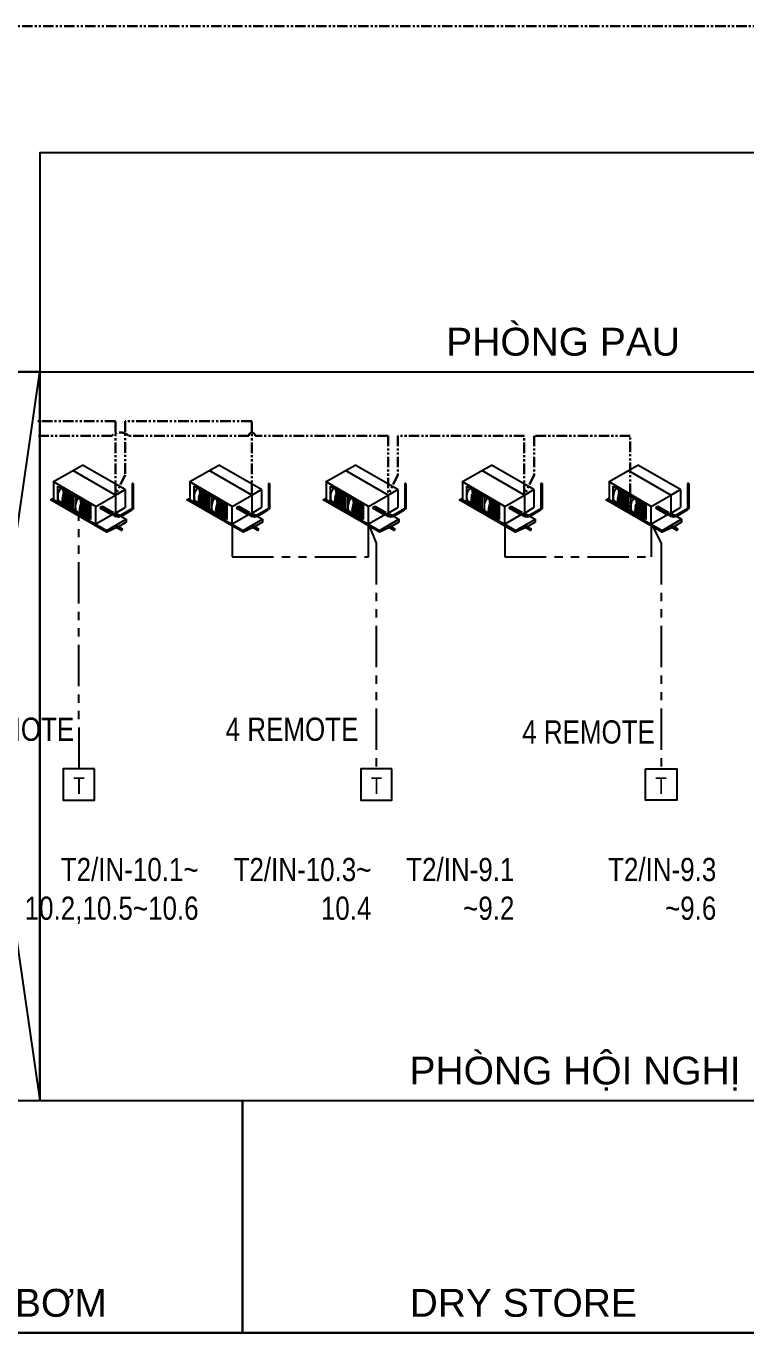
# Model space of a CAD drawing. Header units: millimetres. Extents: x -91525 to 4597779, y -698580 to 576167.
# Drawn here: x -50458 to -39578, y -90951 to -71201 of the extents above; entities that cross this region are included whole.
import ezdxf
from ezdxf.enums import TextEntityAlignment as Align

# ---------------------------------------------------------------- set-up
doc = ezdxf.new("R2010")
doc.units = ezdxf.units.MM
for name, pattern in [('CONTINOUS', [0]), ('HIDDEN', [0.375, 0.25, -0.125]), ('PHANTOM', [63.5, 31.75, -6.35, 6.35, -6.35, 6.35, -6.35]), ('PHANTOM2', [1.25, 0.625, -0.125, 0.125, -0.125, 0.125, -0.125])]:
    doc.linetypes.add(name, pattern=pattern)
for name, color, linetype in [('0-----BMS.L.thermo', 3, 'Continuous'), ('0---control-remote', 2, 'HIDDEN'), ('AC-EQU', 3, 'Continuous'), ('AirC- Machine', 3, 'CONTINOUS'), ('P-PL31-35$0$I-NOTE', 8, 'Continuous')]:
    doc.layers.add(name, color=color, linetype=linetype)
doc.layers.add('0---CONTROL', color=6, linetype='PHANTOM', lineweight=30)
doc.styles.add('0-----E.Arial', font='arial.ttf')
doc.styles.add('GHS', font='nghia5.shx', dxfattribs={"width": 0.8, "bigfont": 'bigfont.shx'})
doc.styles.add('P-PL31-35$0$Arial', font='arial.ttf')

# ---------------------------------------------------------------- blocks, each defined once
blk = doc.blocks.new('cattset 1 huong')
at = {"color": 150, "ltscale": 10}
for p, q in [((139, -111), (916, 337)), ((1444, 33), (916, 337)), ((315, -213), (1092, 236)), ((672, -418), (1444, 27)), ((1444, 27), (1444, -94)), ((315, -213), (139, -111)), ((139, -111), (139, -438)), ((315, -213), (315, -462)), ((672, -418), (315, -213)), ((1444, -94), (1444, -300)), ((315, -540), (139, -438)), ((315, -462), (315, -540)), ((672, -745), (672, -418)), ((800, -672), (1444, -300)), ((315, -540), (338, -553)), ((364, -568), (672, -745)), ((800, -672), (672, -745))]:
    blk.add_line(p, q, dxfattribs=at)
at = {"color": 8, "linetype": 'Continuous'}
for p, q in [((-11, 0), (-11, -449)), ((-11, 0), (11, 0)), ((11, 0), (11, -445))]:
    blk.add_line(p, q, dxfattribs=at)
at = {"color": 150}
blk.add_line((1444, 27), (1444, 33), dxfattribs=at)
at = {"color": 8}
for p, q in [((1366, -49), (777, -389)), ((1050, -232), (1048, -497)), ((1093, -207), (1091, -472)), ((1366, -313), (1366, -49)), ((230, -578), (17, -455)), ((370, -523), (553, -418)), ((545, -433), (379, -529)), ((598, -444), (398, -559)), ((558, -456), (401, -546)), ((553, -418), (598, -444)), ((772, -656), (1366, -313)), ((772, -397), (777, -389)), ((772, -397), (772, -656)), ((218, -601), (6, -478)), ((379, -529), (294, -578)), ((414, -538), (306, -601)), ((353, -533), (370, -523)), ((362, -538), (353, -533)), ((398, -559), (388, -553)), ((299, -767), (192, -829)), ((312, -790), (204, -853))]:
    blk.add_line(p, q, dxfattribs=at)
at = {"color": 252, "linetype": 'HIDDEN', "ltscale": 850}
for p, q in [((1092, -288), (1343, -142)), ((1093, -230), (1319, -99)), ((1093, -243), (1324, -108)), ((1093, -263), (1333, -123)), ((1100, -316), (1352, -169)), ((1107, -344), (1359, -197)), ((1110, -367), (1362, -221)), ((774, -414), (1000, -283)), ((774, -427), (1005, -292)), ((774, -447), (1014, -307)), ((774, -472), (1025, -326)), ((781, -500), (1034, -353)), ((788, -528), (1040, -381)), ((788, -619), (1040, -472)), ((789, -608), (1041, -461)), ((791, -551), (1043, -405)), ((791, -596), (1043, -449)), ((792, -571), (1044, -424)), ((792, -583), (1044, -437)), ((1103, -451), (1355, -305)), ((1104, -445), (1357, -298)), ((1107, -435), (1359, -288)), ((1108, -424), (1360, -277)), ((1110, -411), (1362, -265)), ((1111, -387), (1363, -240)), ((1111, -399), (1363, -253)), ((784, -636), (1036, -489)), ((786, -629), (1038, -482))]:
    blk.add_line(p, q, dxfattribs=at)
at = {"color": 252}
blk.add_line((315, -454), (315, -455), dxfattribs=at)
at = {"color": 150, "ltscale": 10}
for points in [[(474, -860), (474, -891), (1498, -300), (1444, -268)], [(214, -598), (118, -654)], [(118, -654), (118, -705)], [(474, -860), (118, -654)], [(118, -705), (262, -789)], [(315, -540), (239, -583)], [(288, -804), (474, -891)], [(672, -745), (474, -860)]]:
    blk.add_lwpolyline(points, dxfattribs=at)
at = {"color": 252}
for centre, radius, start, end in [((1298, -126), 33.7, 52.9161, 105.479), ((1113, -242), 250, 345.3634, 34.7474), ((979, -310), 33.7, 52.9161, 105.479), ((794, -426), 250, 345.3634, 34.7474), ((1098, -444), 8.39, 209.0659, 302.0032), ((861, -388), 250, 345.3634, 22.2107), ((780, -628), 8.39, 209.0659, 302.0032), ((542, -572), 250, 345.3634, 22.2107)]:
    blk.add_arc(centre, radius, start, end, dxfattribs=at)
at = {"color": 8, "linetype": 'Continuous'}
for centre, radius in [((22, -449), 33.8), ((22, -445), 11.2)]:
    blk.add_arc(centre, radius, 180, 240, dxfattribs=at)
at = {"color": 8}
for radius in [90.4, 64.6]:
    blk.add_arc((262, -522), radius, 240, 300, dxfattribs=at)
for centre in [(551, -444), (198, -841), (306, -779)]:
    blk.add_ellipse(centre, major_axis=(6.5, -11.2), ratio=0.57735, dxfattribs=at)
blk = doc.blocks.new('Thermo2')
at = {"layer": '0-----BMS.L.thermo', "color": 2, "linetype": 'Continuous'}
blk.add_lwpolyline([(-282, 562), (280, 562), (280, 0), (-282, 0)], close=True, dxfattribs=at)
at = {"layer": '0-----BMS.L.thermo', "color": 2, "linetype": 'Continuous', "style": '0-----E.Arial', "width": 0.8}
blk.add_text('T', height=300, dxfattribs=at).set_placement((-4, 113), align=Align.CENTER)

msp = doc.modelspace()

# ---------------------------------------------------------------- linework, layer by layer
at = {"color": 8}
for p, q in [((-87938, -76424), (17891, -76424)), ((-51847, -76424), (-50249, -87440)), ((-51847, -87440), (-50249, -76424)), ((-87938, -87440), (17891, -87440)), ((-87938, -90951), (17891, -90951))]:
    msp.add_line(p, q, dxfattribs=at)
at = {"color": 8, "elevation": 0}
for points in [[(-50249, -87440), (-28644, -87440), (-28644, -73114), (-50249, -73114)], [(-51847, -87440), (-50249, -87440), (-50249, -76424), (-51847, -76424)], [(-52941, -87440), (-47188, -87440), (-47188, -90951), (-52941, -90951)], [(-47188, -87440), (-38580, -87440), (-38580, -90951), (-47188, -90951)]]:
    msp.add_lwpolyline(points, close=True, dxfattribs=at)
at = {"layer": '0---CONTROL', "ltscale": 5}
for p, q in [((-49108, -78288), (-49108, -77173)), ((-44987, -77392), (-44987, -78288))]:
    msp.add_line(p, q, dxfattribs=at)
at = {"layer": '0---CONTROL', "ltscale": 5, "elevation": 0}
for points in [[(-60997, -71201), (-21018, -71201)], [(-49108, -77173), (-50308, -77173)], [(-47048, -78288), (-47048, -77173), (-48959, -77173), (-48959, -77985), (-49108, -78288)], [(-49162, -77392), (-50308, -77392)], [(-47093, -77392), (-48908, -77392)], [(-44987, -77392), (-46997, -77392)], [(-42927, -78288), (-42927, -77392), (-44838, -77392), (-44838, -77985), (-44987, -78288)], [(-41327, -78274), (-41327, -77392), (-42778, -77392), (-42778, -77985), (-42927, -78288)]]:
    msp.add_lwpolyline(points, dxfattribs=at)
msp.add_lwpolyline([(-48908, -77392, 0.391266), (-49162, -77392, 2.902176)], format="xyb", dxfattribs=at)
at = {"layer": '0---CONTROL', "ltscale": 5}
msp.add_arc((-47045, -77392), 47.9, 359.7943, 180.2057, dxfattribs=at)
at = {"layer": '0---control-remote', "linetype": 'PHANTOM2', "ltscale": 1000, "elevation": 0}
for points in [[(-49658, -82427), (-49663, -78605)], [(-47343, -78730), (-47343, -79223), (-45282, -79223), (-45282, -78730), (-45166, -79015), (-45166, -82427)], [(-43222, -78730), (-43222, -79223), (-41007, -79223), (-41007, -78730), (-40858, -79015), (-40858, -82427)]]:
    msp.add_lwpolyline(points, dxfattribs=at)

# ---------------------------------------------------------------- block references
at = {"layer": '0---CONTROL'}
for p, xscale, yscale, zscale in [((-49662, -82899), -0.8390942819569318, 0.8390942819532938, 0.8390942819582532), ((-45166, -82899), -0.8390942819569318, 0.8390942819678457, 0.8390942819582532), ((-40857, -82899), 0.8390942819569318, 0.8390942819569318, 0.8390942819569318)]:
    msp.add_blockref('Thermo2', p, dxfattribs=dict(at, xscale=xscale, yscale=yscale, zscale=zscale))
at = {"layer": 'AirC- Machine', "xscale": -0.8277895201290448, "yscale": 0.8277895201026695, "zscale": 0.8277895201055563}
for p in [(-48847, -78113), (-46787, -78113), (-44726, -78113), (-42666, -78113), (-40451, -78113)]:
    msp.add_blockref('cattset 1 huong', p, dxfattribs=at)

# ---------------------------------------------------------------- texts
at = {"layer": 'AC-EQU', "ltscale": 2, "char_height": 351.18, "attachment_point": 3, "style": 'GHS'}
for s, insert in [('{\\fArial|b0|i0|c0|p34;4 REMOTE}', (-49731, -81652)), ('{\\fArial|b0|i0|c0|p34;4 REMOTE}', (-45436, -81652)), ('{\\fArial|b0|i0|c0|p34;4 REMOTE}', (-40953, -81693)), ('{\\fArial|b0|i0|c0|p34;T2/IN-10.1~\\P10.2,10.5~10.6}', (-47851, -83772)), ('{\\fArial|b0|i0|c0|p34;T2/IN-10.3~\\P10.4}', (-45239, -83772)), ('{\\fArial|b0|i0|c0|p34;T2/IN-9.1\\P~9.2}', (-43077, -83772)), ('{\\fArial|b0|i0|c0|p34;T2/IN-9.3\\P~9.6}', (-40025, -83772))]:
    msp.add_mtext_dynamic_manual_height_columns(s, width=3616.23, gutter_width=2250, heights=[0], dxfattribs=dict(at, insert=insert))
at = {"layer": 'P-PL31-35$0$I-NOTE', "style": 'P-PL31-35$0$Arial'}
for s, height, p in [('PHÒNG PAU', 421.4, (-44107, -76181)), ('PHÒNG HỘI NGHỊ', 421.42, (-44662, -87197)), ('P.BƠM', 421.4, (-51183, -90708)), ('DRY STORE', 421.4, (-44660, -90708))]:
    msp.add_text(s, height=height, rotation=0, dxfattribs=at).set_placement(p)

doc.saveas('drawing.dxf')
